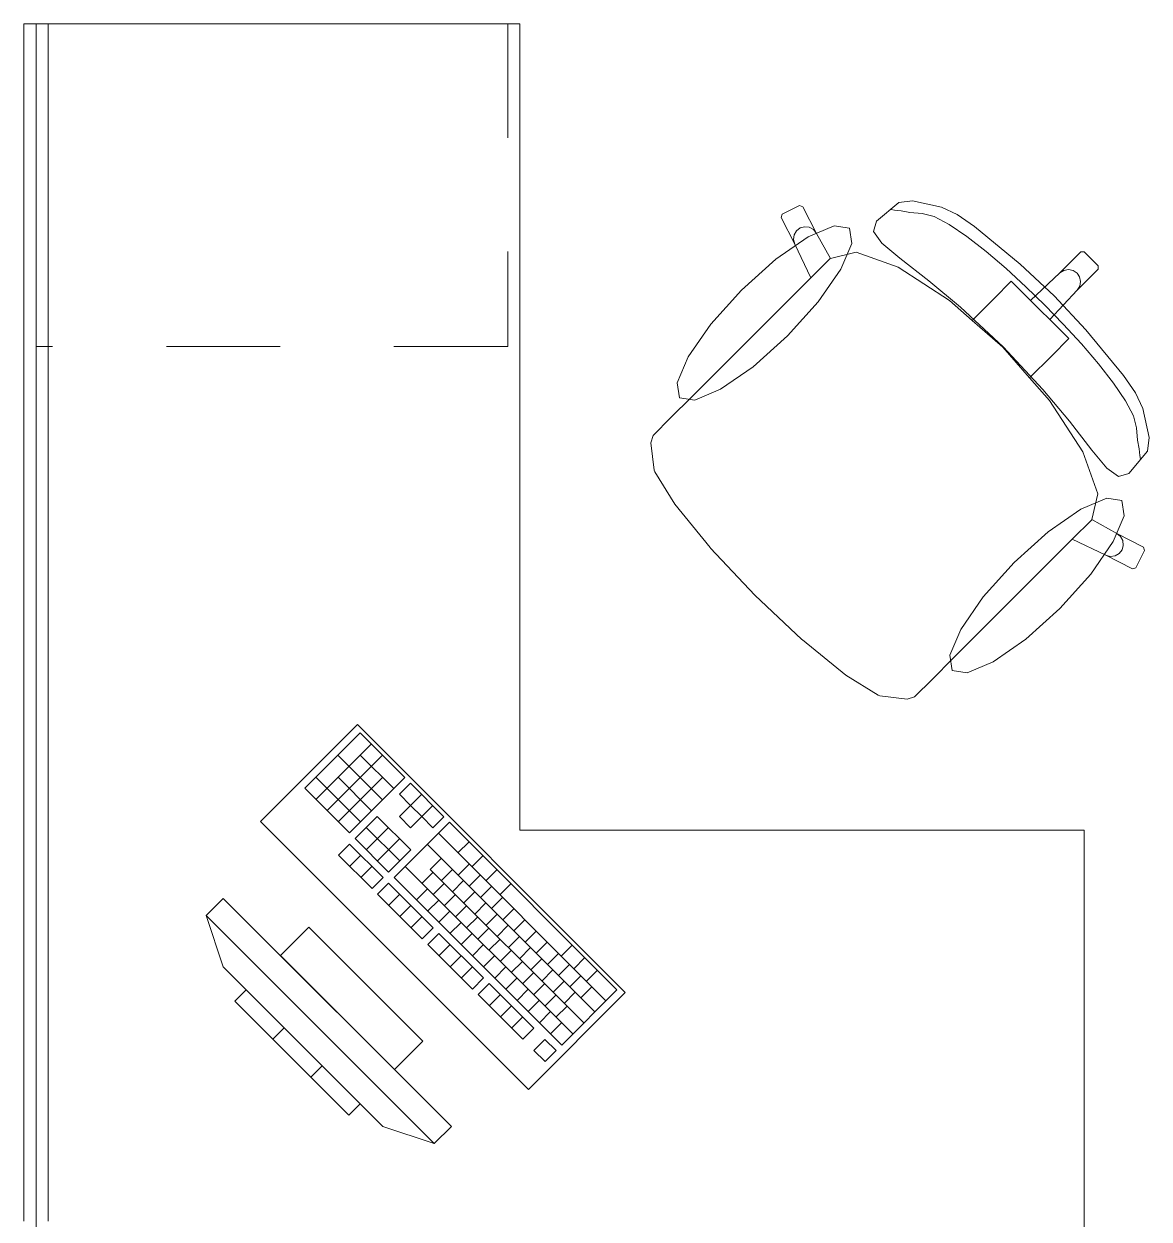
# Model space of a CAD drawing. Header units: inches. Extents: x -38 to 5698, y -33 to 92.
# Drawn here: x 126.699 to 128.094, y 34.793 to 36.275 of the extents above; entities that cross this region are included whole.
import ezdxf

# ---------------------------------------------------------------- set-up
doc = ezdxf.new("R2010")
doc.units = ezdxf.units.IN
doc.header["$MEASUREMENT"] = 0
doc.linetypes.add('Rayas', pattern=[0.282222, 0.141111, -0.141111])
doc.layers.add('Interior - Mobiliario', color=7, linetype='Continuous')

msp = doc.modelspace()

# ---------------------------------------------------------------- linework, layer by layer
at = {"layer": 'Interior - Mobiliario', "color": 175, "linetype": 'Continuous', "lineweight": 13}
for p, q in [((126.699, 36.275), (126.729, 36.275)), ((126.699, 34.79), (126.699, 36.275)), ((126.729, 36.275), (126.729, 34.79)), ((127.7841, 36.0535), (127.8008, 36.0554)), ((127.8008, 36.0554), (127.837, 36.0476)), ((127.6394, 36.0388), (127.6608, 36.0497)), ((127.6608, 36.0497), (127.6648, 36.0483)), ((127.6648, 36.0483), (127.6818, 36.0152)), ((127.7562, 36.0303), (127.7841, 36.0535)), ((127.7788, 36.0439), (127.7743, 36.0447)), ((127.7868, 36.0431), (127.7788, 36.0439)), ((127.7976, 36.041), (127.7868, 36.0431)), ((127.813, 36.0399), (127.7976, 36.041)), ((127.8277, 36.036), (127.813, 36.0399)), ((127.837, 36.0476), (127.8562, 36.0386)), ((127.6381, 36.0348), (127.6394, 36.0388)), ((127.6551, 36.0017), (127.6381, 36.0348)), ((127.7528, 36.0174), (127.7562, 36.0303)), ((127.8466, 36.026), (127.8277, 36.036)), ((127.8684, 36.0112), (127.8466, 36.026)), ((127.8562, 36.0386), (127.8779, 36.0237)), ((127.6535, 36.0074), (127.6542, 36.0132)), ((127.6542, 36.0132), (127.657, 36.0183)), ((127.657, 36.0183), (127.6616, 36.0219)), ((127.6616, 36.0219), (127.6672, 36.0234)), ((127.6672, 36.0234), (127.673, 36.0227)), ((127.673, 36.0227), (127.6782, 36.0198)), ((127.6782, 36.0198), (127.6818, 36.0152)), ((127.6818, 36.0152), (127.6991, 35.9842)), ((127.7628, 36.0031), (127.7528, 36.0174)), ((127.8922, 35.9926), (127.8684, 36.0112)), ((127.8779, 36.0237), (127.9346, 35.9769)), ((127.6551, 36.0017), (127.6535, 36.0074)), ((127.6747, 35.9599), (127.6551, 36.0017)), ((127.7851, 35.9845), (127.7628, 36.0031)), ((127.6989, 35.9842), (127.6747, 35.9599)), ((127.6989, 35.9842), (127.6991, 35.9842)), ((127.6991, 35.9842), (127.7311, 35.9917)), ((127.7311, 35.9917), (127.783, 35.9733)), ((127.8213, 35.9565), (127.7851, 35.9845)), ((127.917, 35.9714), (127.8922, 35.9926)), ((127.9837, 35.9661), (128.0098, 35.9922)), ((128.0098, 35.9922), (128.014, 35.9921)), ((128.014, 35.9921), (128.0226, 35.9836)), ((128.0311, 35.9751), (128.0226, 35.9836)), ((127.783, 35.9733), (127.8469, 35.932)), ((127.9416, 35.9489), (127.917, 35.9714)), ((127.9346, 35.9769), (127.9768, 35.9378)), ((127.9472, 35.9321), (127.9837, 35.9661)), ((127.9837, 35.9661), (127.9886, 35.9693)), ((127.9886, 35.9693), (127.9943, 35.9704)), ((127.9943, 35.9704), (128.0001, 35.9692)), ((128.0001, 35.9692), (128.005, 35.966)), ((128.0082, 35.9611), (128.005, 35.966)), ((128.0051, 35.9447), (128.0311, 35.9708)), ((128.0311, 35.9708), (128.0311, 35.9751)), ((127.5268, 35.8121), (127.6747, 35.9599)), ((127.8606, 35.9238), (127.8213, 35.9565)), ((127.9024, 35.9346), (127.9235, 35.9557)), ((127.9235, 35.9557), (127.9472, 35.9321)), ((128.0094, 35.9553), (128.0082, 35.9611)), ((128.0083, 35.9496), (128.0094, 35.9553)), ((127.9651, 35.9261), (127.9416, 35.9489)), ((127.9711, 35.9082), (128.0051, 35.9447)), ((128.0159, 35.8956), (127.9768, 35.9378)), ((128.0051, 35.9447), (128.0083, 35.9496)), ((127.8469, 35.932), (127.875, 35.9072)), ((127.9133, 35.8743), (127.8606, 35.9238)), ((127.875, 35.9072), (127.9024, 35.9346)), ((127.9472, 35.9321), (127.9591, 35.9201)), ((127.9651, 35.9261), (127.9879, 35.9026)), ((127.875, 35.9072), (127.9129, 35.8739)), ((127.9711, 35.9082), (127.9591, 35.9201)), ((127.9947, 35.8846), (127.9711, 35.9082)), ((127.9879, 35.9026), (128.0104, 35.878)), ((128.0627, 35.8389), (128.0159, 35.8956)), ((127.9736, 35.8634), (127.9947, 35.8846)), ((128.0104, 35.878), (128.0316, 35.8532)), ((127.9462, 35.836), (127.9129, 35.8739)), ((127.9133, 35.8743), (127.9628, 35.8216)), ((127.9462, 35.836), (127.9736, 35.8634)), ((128.0316, 35.8532), (128.0502, 35.8294)), ((127.971, 35.8079), (127.9462, 35.836)), ((128.0776, 35.8172), (128.0627, 35.8389)), ((127.9628, 35.8216), (127.9955, 35.7823)), ((128.0502, 35.8294), (128.065, 35.8076)), ((128.0866, 35.798), (128.0776, 35.8172)), ((127.5013, 35.7866), (127.5268, 35.8121)), ((128.0123, 35.7441), (127.971, 35.8079)), ((128.065, 35.8076), (128.075, 35.7887)), ((128.075, 35.7887), (128.0789, 35.774)), ((128.0944, 35.7618), (128.0866, 35.798)), ((127.4794, 35.7646), (127.5013, 35.7866)), ((127.9955, 35.7823), (128.0234, 35.7461)), ((128.0789, 35.774), (128.08, 35.7586)), ((127.4765, 35.7553), (127.4794, 35.7646)), ((128.08, 35.7586), (128.0821, 35.7478)), ((128.0925, 35.7451), (128.0944, 35.7618)), ((127.4805, 35.7214), (127.4765, 35.7553)), ((128.0307, 35.6921), (128.0123, 35.7441)), ((128.0234, 35.7461), (128.0421, 35.7238)), ((128.0693, 35.7172), (128.0925, 35.7451)), ((128.0821, 35.7478), (128.0829, 35.7398)), ((128.0829, 35.7398), (128.0837, 35.7353)), ((127.4814, 35.7193), (127.4805, 35.7214)), ((127.5063, 35.6792), (127.4814, 35.7193)), ((128.0421, 35.7238), (128.0564, 35.7138)), ((128.0564, 35.7138), (128.0693, 35.7172)), ((128.0232, 35.6601), (128.0307, 35.6921)), ((127.5499, 35.6256), (127.5063, 35.6792)), ((128.0232, 35.6599), (127.9989, 35.6357)), ((128.0232, 35.6599), (128.0232, 35.6601)), ((128.0542, 35.6428), (128.0232, 35.6601)), ((128.0588, 35.6392), (128.0542, 35.6428)), ((128.0873, 35.6259), (128.0542, 35.6428)), ((127.5506, 35.6247), (127.5499, 35.6256)), ((127.6054, 35.5664), (127.5506, 35.6247)), ((127.8511, 35.4878), (127.9989, 35.6357)), ((127.9989, 35.6357), (128.0407, 35.6161)), ((128.0617, 35.6341), (128.0588, 35.6392)), ((128.0609, 35.6226), (128.0624, 35.6282)), ((128.0624, 35.6282), (128.0617, 35.6341)), ((128.0886, 35.6218), (128.0873, 35.6259)), ((128.0407, 35.6161), (128.0463, 35.6145)), ((128.0407, 35.6161), (128.0738, 35.5991)), ((128.0463, 35.6145), (128.0522, 35.6152)), ((128.0522, 35.6152), (128.0573, 35.618)), ((128.0573, 35.618), (128.0609, 35.6226)), ((128.0778, 35.6004), (128.0886, 35.6218)), ((128.0738, 35.5991), (128.0778, 35.6004)), ((127.6054, 35.5664), (127.6637, 35.5116)), ((127.6637, 35.5116), (127.6646, 35.5109)), ((127.6646, 35.5109), (127.7182, 35.4673)), ((127.8256, 35.4623), (127.8511, 35.4878)), ((127.7182, 35.4673), (127.7583, 35.4424)), ((127.8036, 35.4404), (127.8256, 35.4623)), ((127.7583, 35.4424), (127.7604, 35.4415)), ((127.7604, 35.4415), (127.7943, 35.4375)), ((127.7943, 35.4375), (127.8036, 35.4404)), ((127.116, 35.3955), (127.0474, 35.3269)), ((127.1714, 35.3401), (127.116, 35.3955)), ((127.1298, 35.3816), (127.0612, 35.313)), ((127.1437, 35.3678), (127.0751, 35.2992)), ((127.1439, 35.3126), (127.0885, 35.368)), ((127.1576, 35.3264), (127.1161, 35.3679)), ((127.1165, 35.2852), (127.0611, 35.3406)), ((127.1302, 35.2989), (127.0887, 35.3405)), ((127.1438, 35.3402), (127.0889, 35.2854)), ((127.1028, 35.2715), (127.1714, 35.3401)), ((127.1783, 35.3331), (127.1646, 35.3194)), ((127.2198, 35.2916), (127.1783, 35.3331)), ((127.0474, 35.3269), (127.1028, 35.2715)), ((127.1646, 35.3194), (127.1784, 35.3056)), ((127.1921, 35.3193), (127.1784, 35.3056)), ((127.1784, 35.3056), (127.1647, 35.2919)), ((127.1923, 35.2917), (127.1784, 35.3056)), ((127.206, 35.3055), (127.1923, 35.2917)), ((127.1371, 35.292), (127.1097, 35.2646)), ((127.1787, 35.2505), (127.1371, 35.292)), ((127.2267, 35.2847), (127.1582, 35.2161)), ((127.1647, 35.2919), (127.1785, 35.278)), ((127.1785, 35.278), (127.1923, 35.2917)), ((127.1923, 35.2917), (127.2061, 35.2779)), ((127.2061, 35.2779), (127.2198, 35.2916)), ((127.4345, 35.077), (127.2267, 35.2847)), ((127.165, 35.2368), (127.1234, 35.2783)), ((127.151, 35.2782), (127.1236, 35.2507)), ((127.4207, 35.0633), (127.213, 35.271)), ((127.1029, 35.2577), (127.0891, 35.244)), ((127.1444, 35.2162), (127.1029, 35.2577)), ((127.1097, 35.2646), (127.1513, 35.223)), ((127.1648, 35.2643), (127.1374, 35.2369)), ((127.407, 35.0495), (127.1993, 35.2573)), ((127.251, 35.2604), (127.2373, 35.2467)), ((127.0891, 35.244), (127.1307, 35.2025)), ((127.1167, 35.2439), (127.103, 35.2302)), ((127.1513, 35.223), (127.1787, 35.2505)), ((127.2166, 35.2399), (127.2029, 35.2262)), ((127.2683, 35.2431), (127.2546, 35.2294)), ((127.1305, 35.23), (127.1168, 35.2163)), ((127.3796, 35.0221), (127.1719, 35.2298)), ((127.3933, 35.0358), (127.2029, 35.2262)), ((127.2305, 35.2261), (127.2168, 35.2124)), ((127.2511, 35.2329), (127.2374, 35.2192)), ((127.2856, 35.2258), (127.2719, 35.2121)), ((127.1307, 35.2025), (127.1444, 35.2162)), ((127.1582, 35.2161), (127.3659, 35.0084)), ((127.2064, 35.2228), (127.1927, 35.2091)), ((127.2443, 35.2123), (127.2306, 35.1985)), ((127.265, 35.219), (127.2512, 35.2053)), ((127.1513, 35.2093), (127.1376, 35.1955)), ((127.1376, 35.1955), (127.193, 35.1402)), ((127.2067, 35.1539), (127.1513, 35.2093)), ((127.1652, 35.1954), (127.1515, 35.1817)), ((127.1996, 35.2021), (127.1859, 35.1884)), ((127.2202, 35.2089), (127.2065, 35.1952)), ((127.2341, 35.1951), (127.2204, 35.1814)), ((127.2582, 35.1984), (127.2445, 35.1847)), ((127.2788, 35.2052), (127.2651, 35.1915)), ((127.3029, 35.2085), (127.2892, 35.1948)), ((126.9463, 35.1901), (126.9251, 35.1689)), ((127.2291, 34.9073), (126.9463, 35.1901)), ((127.179, 35.1816), (127.1653, 35.1678)), ((127.2134, 35.1883), (127.1997, 35.1746)), ((127.2479, 35.1812), (127.2342, 35.1675)), ((127.272, 35.1846), (127.2583, 35.1708)), ((127.2927, 35.1913), (127.2789, 35.1776)), ((126.9251, 35.1689), (127.2079, 34.8861)), ((126.9251, 35.1689), (126.9463, 35.1053)), ((127.1929, 35.1677), (127.1791, 35.154)), ((127.2273, 35.1744), (127.2136, 35.1607)), ((127.2618, 35.1674), (127.248, 35.1537)), ((127.2859, 35.1707), (127.2721, 35.157)), ((127.3065, 35.1775), (127.2928, 35.1638)), ((127.0524, 35.1548), (127.017, 35.1194)), ((127.1938, 35.0134), (127.0524, 35.1548)), ((127.193, 35.1402), (127.2067, 35.1539)), ((127.2411, 35.1606), (127.2274, 35.1469)), ((127.2756, 35.1535), (127.2619, 35.1398)), ((127.2997, 35.1569), (127.286, 35.1431)), ((127.3203, 35.1637), (127.3066, 35.1499)), ((127.2136, 35.1469), (127.1999, 35.1332)), ((127.269, 35.0916), (127.2136, 35.1469)), ((127.255, 35.1467), (127.2413, 35.133)), ((127.2895, 35.1397), (127.2757, 35.126)), ((127.3136, 35.143), (127.2998, 35.1293)), ((127.3342, 35.1498), (127.3205, 35.1361)), ((127.348, 35.136), (127.3343, 35.1222)), ((127.1999, 35.1332), (127.2553, 35.0778)), ((127.2275, 35.1331), (127.2138, 35.1194)), ((127.2688, 35.1329), (127.2551, 35.1192)), ((127.3033, 35.1258), (127.2896, 35.1121)), ((127.3274, 35.1292), (127.3137, 35.1155)), ((127.3619, 35.1221), (127.3482, 35.1084)), ((127.3791, 35.1324), (127.3654, 35.1186)), ((127.017, 35.1194), (127.1584, 34.978)), ((127.2413, 35.1192), (127.2276, 35.1055)), ((127.2827, 35.119), (127.269, 35.1053)), ((127.3172, 35.112), (127.3034, 35.0983)), ((127.3413, 35.1153), (127.3275, 35.1016)), ((127.3757, 35.1083), (127.362, 35.0945)), ((127.3946, 35.1168), (127.3809, 35.1031)), ((127.1443, 34.9073), (126.9463, 35.1053)), ((127.2552, 35.1054), (127.2415, 35.0917)), ((127.2553, 35.0778), (127.269, 35.0916)), ((127.2965, 35.1052), (127.2828, 35.0915)), ((127.3104, 35.0914), (127.2966, 35.0776)), ((127.331, 35.0981), (127.3173, 35.0844)), ((127.3551, 35.1015), (127.3414, 35.0878)), ((127.3896, 35.0944), (127.3759, 35.0807)), ((127.4102, 35.1012), (127.3965, 35.0875)), ((126.9746, 35.077), (126.9604, 35.0629)), ((127.116, 34.9356), (126.9746, 35.077)), ((127.2759, 35.0846), (127.2622, 35.0709)), ((127.3313, 35.0292), (127.2759, 35.0846)), ((127.3242, 35.0775), (127.3105, 35.0638)), ((127.3448, 35.0843), (127.3311, 35.0706)), ((127.3689, 35.0876), (127.3552, 35.0739)), ((127.3659, 35.0084), (127.4345, 35.077)), ((127.4034, 35.0806), (127.3897, 35.0669)), ((126.9604, 35.0629), (127.1019, 34.9214)), ((127.2622, 35.0709), (127.3176, 35.0155)), ((127.2898, 35.0708), (127.2761, 35.0571)), ((127.3381, 35.0637), (127.3243, 35.0499)), ((127.3587, 35.0704), (127.345, 35.0567)), ((127.3828, 35.0738), (127.3691, 35.0601)), ((127.3036, 35.0569), (127.2899, 35.0432)), ((127.3519, 35.0498), (127.3382, 35.0361)), ((127.3725, 35.0566), (127.3588, 35.0429)), ((127.3175, 35.0431), (127.3038, 35.0294)), ((127.3658, 35.036), (127.352, 35.0222)), ((127.0217, 35.0299), (127.0076, 35.0157)), ((127.3176, 35.0155), (127.3313, 35.0292)), ((127.1584, 34.978), (127.1938, 35.0134)), ((127.3452, 35.0154), (127.3315, 35.0017)), ((127.359, 35.0015), (127.3452, 35.0154)), ((127.3315, 35.0017), (127.3453, 34.9878)), ((127.3453, 34.9878), (127.359, 35.0015)), ((127.0689, 34.9827), (127.0547, 34.9686)), ((127.1019, 34.9214), (127.116, 34.9356)), ((127.2079, 34.8861), (127.1443, 34.9073)), ((127.2079, 34.8861), (127.2291, 34.9073))]:
    msp.add_line(p, q, dxfattribs=at)
at = {"layer": 'Interior - Mobiliario', "color": 175, "linetype": 'Rayas', "lineweight": 13}
for p, q in [((127.299, 36.275), (127.299, 35.875)), ((127.299, 35.875), (126.714, 35.875))]:
    msp.add_line(p, q, dxfattribs=at)
at = {"layer": 'Interior - Mobiliario', "color": 175, "linetype": 'Continuous', "lineweight": 13, "flags": 128}
for points in [[(126.714, 34.775), (126.714, 36.275), (127.314, 36.275), (127.314, 35.275), (128.014, 35.275), (128.014, 34.775)], [(127.5889, 35.9448), (127.6314, 35.983), (127.6717, 36.011), (127.7038, 36.0246), (127.7227, 36.0217), (127.7256, 36.0028), (127.712, 35.9708), (127.684, 35.9304), (127.6458, 35.8879), (127.6033, 35.8498), (127.563, 35.8218), (127.5309, 35.8081), (127.512, 35.811), (127.5091, 35.8299), (127.5227, 35.862), (127.5508, 35.9024)], [(127.9838, 35.5499), (128.022, 35.5924), (128.05, 35.6328), (128.0636, 35.6648), (128.0607, 35.6837), (128.0418, 35.6866), (128.0098, 35.673), (127.9694, 35.645), (127.9269, 35.6068), (127.8888, 35.5644), (127.8607, 35.524), (127.8471, 35.4919), (127.85, 35.473), (127.8689, 35.4701), (127.901, 35.4837), (127.9414, 35.5118)], [(127.3246, 34.9533), (127.4448, 35.0735), (127.1125, 35.4058), (126.9923, 35.2856)]]:
    msp.add_lwpolyline(points, close=True, dxfattribs=at)

doc.saveas('drawing.dxf')
